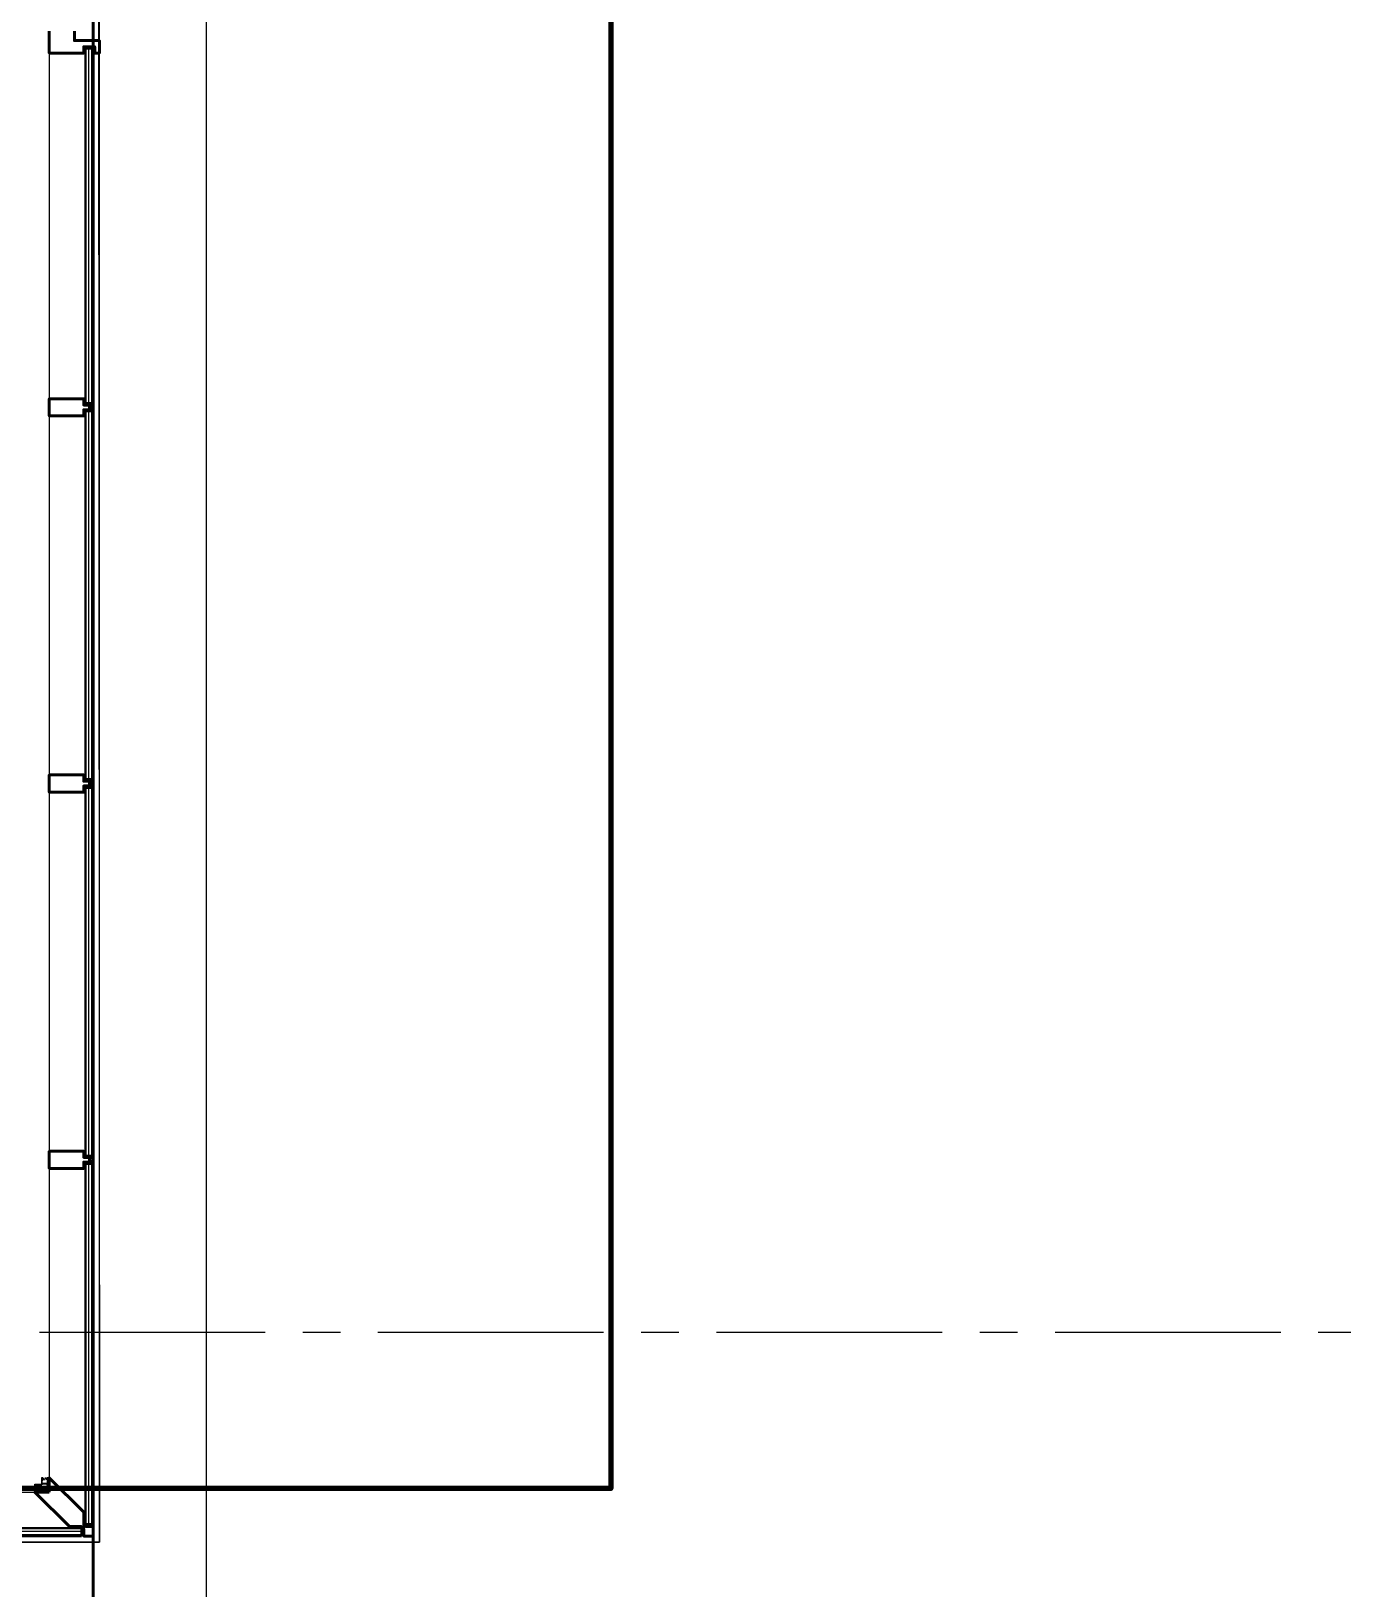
# Model space of a CAD drawing. Header units: inches. Extents: x -26500 to 0, y -3347 to 2257.
# Drawn here: x -21070.9 to -20861.8, y -26.2 to 222.1 of the extents above; entities that cross this region are included whole.
import ezdxf
from ezdxf import colors
from ezdxf.entities.mleader import LeaderData, LeaderLine
from ezdxf.enums import TextEntityAlignment as Align
from ezdxf.math import Vec2, Vec3

# ---------------------------------------------------------------- set-up
doc = ezdxf.new("R2010")
doc.units = ezdxf.units.IN
doc.header["$LTSCALE"] = 48
doc.header["$MEASUREMENT"] = 0
doc.linetypes.add('A104$0$CENTER', pattern=[2, 1.25, -0.25, 0.25, -0.25])
doc.linetypes.add('CENTER2', pattern=[1.125, 0.75, -0.125, 0.125, -0.125])
for name, color, linetype in [('A104$0$A-CLNG-RAIL', 8, 'Continuous'), ('A104$0$A-FLOR-AWNG', 8, 'Continuous'), ('A104$0$A-GLAZ', 8, 'Continuous'), ('A104$0$A-GLAZ-CRNA', 8, 'Continuous'), ('A104$0$A-GRID-GRD1-12', 8, 'CENTER2'), ('A104$0$A-GRID-GRDP0-15', 8, 'Continuous'), ('A104$0$C-PROP', 8, 'Continuous'), ('A604$0$A-CLNG-RAIL', 8, 'Continuous'), ('A604$0$A-SHAD-PAT2', 8, 'Continuous'), ('E-Anno-Keyn', 72, 'Continuous'), ('E-FIRE', 234, 'Continuous'), ('XREF', 7, 'Continuous')]:
    doc.layers.add(name, color=color, linetype=linetype)
doc.layers.add('E-Fire-Covr', color=240, linetype='Continuous', lineweight=70, plot=False)
doc.styles.add('MAMEP ANNO', font='arial.ttf', dxfattribs={"height": 0.101562})
doc.styles.get("Standard").update_dxf_attribs({"font": 'simplex.shx'})

# ---------------------------------------------------------------- blocks, each defined once
blk = doc.blocks.new('A104')
at = {"layer": 'A104$0$A-CLNG-RAIL', "lineweight": 13}
for p, q in [((-21070.322, -9.7165), (-21070.322, -9.654)), ((-21070.322, -9.654), (-21069.2744, -9.654)), ((-21070.322, -9.7165), (-21069.2119, -9.7165)), ((-21070.322, -9.8565), (-21070.322, -9.7165)), ((-21070.322, -9.7165), (-21069.324, -9.7165)), ((-21070.217, -9.8565), (-21070.322, -9.8565)), ((-21069.977, -9.7665), (-21070.277, -9.7665)), ((-21070.277, -9.7665), (-21070.277, -9.8165)), ((-21070.277, -9.8165), (-21070.217, -9.8165)), ((-21070.217, -9.8165), (-21070.217, -9.8565)), ((-21070.037, -9.8565), (-21070.037, -9.8165)), ((-21070.037, -9.8165), (-21069.977, -9.8165)), ((-21069.932, -9.8565), (-21070.037, -9.8565)), ((-21069.977, -9.8165), (-21069.977, -9.7665)), ((-21069.374, -9.7665), (-21069.932, -9.7665)), ((-21069.932, -9.7665), (-21069.932, -9.8565)), ((-21069.374, -10.5425), (-21069.374, -9.7665)), ((-21069.324, -9.7165), (-21069.324, -10.5425)), ((-21069.2744, -8.6064), (-21069.2744, -9.654)), ((-21069.2119, -8.6064), (-21069.2744, -8.6064)), ((-21069.2119, -8.6064), (-21069.2119, -9.7165)), ((-21069.0719, -8.6064), (-21069.2119, -8.6064)), ((-21069.2119, -8.6064), (-21069.2119, -9.6044)), ((-21069.2119, -9.6044), (-21068.3859, -9.6044)), ((-21069.1619, -8.9514), (-21069.1619, -8.6514)), ((-21069.1619, -8.6514), (-21069.1119, -8.6514)), ((-21069.1119, -8.9514), (-21069.1619, -8.9514)), ((-21069.1619, -9.5544), (-21069.1619, -8.9964)), ((-21069.1619, -8.9964), (-21069.0719, -8.9964)), ((-21068.3859, -9.5544), (-21069.1619, -9.5544)), ((-21069.1119, -8.6514), (-21069.1119, -8.7114)), ((-21069.1119, -8.7114), (-21069.0719, -8.7114)), ((-21069.0719, -8.8914), (-21069.1119, -8.8914)), ((-21069.1119, -8.8914), (-21069.1119, -8.9514)), ((-21069.0719, -8.7114), (-21069.0719, -8.6064)), ((-21069.0719, -8.9964), (-21069.0719, -8.8914)), ((-21068.3859, -9.6984), (-21068.4209, -9.6984)), ((-21068.4209, -9.6984), (-21068.3859, -9.8234)), ((-21068.0239, -8.6064), (-21068.3859, -8.6064)), ((-21068.3859, -8.6064), (-21068.3859, -8.7114)), ((-21068.3859, -8.7114), (-21068.3459, -8.7114)), ((-21068.3459, -8.8914), (-21068.3859, -8.8914)), ((-21068.3859, -8.8914), (-21068.3859, -9.5544)), ((-21068.3859, -9.6044), (-21068.3859, -9.6984)), ((-21068.3859, -9.8234), (-21068.3859, -9.9064)), ((-21068.3859, -9.9064), (-21068.0239, -9.9064)), ((-21068.3459, -8.7114), (-21068.3459, -8.6514)), ((-21068.3459, -8.6514), (-21068.2959, -8.6514)), ((-21068.3459, -8.9514), (-21068.3459, -8.8914)), ((-21068.2959, -8.9514), (-21068.3459, -8.9514)), ((-21068.3259, -9.8564), (-21068.3259, -9.0704)), ((-21068.3259, -9.0704), (-21068.2319, -9.0704)), ((-21068.2319, -9.8564), (-21068.3259, -9.8564)), ((-21068.2959, -8.6514), (-21068.2959, -8.9514)), ((-21068.2459, -9.0254), (-21068.2459, -8.6514)), ((-21068.2459, -8.6514), (-21068.0239, -8.6514)), ((-21068.0239, -9.0254), (-21068.2459, -9.0254)), ((-21068.2319, -9.0704), (-21068.2319, -9.1054)), ((-21068.2319, -9.1054), (-21068.1069, -9.0704)), ((-21068.1069, -9.8564), (-21068.2319, -9.8214)), ((-21068.2319, -9.8214), (-21068.2319, -9.8564)), ((-21068.1069, -9.0704), (-21068.0239, -9.0704)), ((-21068.0239, -9.8564), (-21068.1069, -9.8564)), ((-21068.0239, -8.6514), (-21068.0239, -8.6064)), ((-21068.0239, -9.0704), (-21068.0239, -9.0254)), ((-21068.0239, -9.9064), (-21068.0239, -9.8564)), ((-21070.322, -10.9045), (-21070.322, -10.5425)), ((-21070.322, -10.5425), (-21070.217, -10.5425)), ((-21070.277, -10.9045), (-21070.322, -10.9045)), ((-21070.217, -10.5825), (-21070.277, -10.5825)), ((-21070.277, -10.5825), (-21070.277, -10.6325)), ((-21070.277, -10.6325), (-21069.977, -10.6325)), ((-21069.903, -10.6825), (-21070.277, -10.6825)), ((-21070.277, -10.6825), (-21070.277, -10.9045)), ((-21070.217, -10.5425), (-21070.217, -10.5825)), ((-21070.037, -10.5825), (-21070.037, -10.5425)), ((-21070.037, -10.5425), (-21069.374, -10.5425)), ((-21069.977, -10.5825), (-21070.037, -10.5825)), ((-21069.977, -10.6325), (-21069.977, -10.5825)), ((-21069.903, -10.9045), (-21069.903, -10.6825)), ((-21069.858, -10.9045), (-21069.903, -10.9045)), ((-21069.072, -10.6025), (-21069.858, -10.6025)), ((-21069.858, -10.6025), (-21069.858, -10.6965)), ((-21069.858, -10.6965), (-21069.823, -10.6965)), ((-21069.823, -10.6965), (-21069.858, -10.8215)), ((-21069.858, -10.8215), (-21069.858, -10.9045)), ((-21069.324, -10.5425), (-21069.23, -10.5425)), ((-21069.23, -10.5425), (-21069.23, -10.5075)), ((-21069.23, -10.5075), (-21069.105, -10.5425)), ((-21069.072, -10.8215), (-21069.107, -10.6965)), ((-21069.107, -10.6965), (-21069.072, -10.6965)), ((-21069.105, -10.5425), (-21069.022, -10.5425)), ((-21069.072, -10.6965), (-21069.072, -10.6025)), ((-21069.072, -10.9045), (-21069.072, -10.8215)), ((-21069.022, -10.9045), (-21069.072, -10.9045)), ((-21069.022, -10.5425), (-21069.022, -10.9045))]:
    blk.add_line(p, q, dxfattribs=at)
at = {"layer": 'A104$0$A-CLNG-RAIL', "lineweight": 13, "flags": 128}
for points in [[(-21070.2218, -9.799), (-21070.0343, -9.799)], [(-21070.0668, -9.8111), (-21070.0546, -9.8656), (-21070.0486, -9.9383), (-21070.0028, -10.1297)], [(-21069.1294, -8.7066), (-21069.1294, -8.8941)], [(-21069.1173, -8.8617), (-21069.0628, -8.8738), (-21068.9902, -8.8798), (-21068.7988, -8.9256)], [(-21068.3313, -8.8617), (-21068.3858, -8.8738), (-21068.4584, -8.8798), (-21068.6498, -8.9256)], [(-21068.3192, -8.7066), (-21068.3192, -8.8941)], [(-21070.2218, -10.6093), (-21070.0343, -10.6093)], [(-21070.0668, -10.5971), (-21070.0546, -10.5427), (-21070.0486, -10.47), (-21070.0028, -10.2786)]]:
    blk.add_lwpolyline(points, dxfattribs=at)
at = {"layer": 'A104$0$A-CLNG-RAIL', "lineweight": 13}
for points in [[(-21070.2, -9.8051), (-21070.1879, -9.8535), (-21070.2061, -9.9019), (-21070.2424, -9.9746), (-21070.2576, -9.9988), (-21070.3128, -10.1297)], [(-21070.1697, -9.8051), (-21070.1697, -9.8414), (-21070.1697, -9.8959), (-21070.2, -9.9685), (-21070.2152, -9.9988), (-21070.2597, -10.1297)], [(-21070.142, -9.799), (-21070.1394, -9.8172), (-21070.1334, -9.8596), (-21070.1455, -9.9504), (-21070.1631, -9.9988), (-21070.1854, -10.1297)], [(-21070.1213, -9.799), (-21070.1092, -9.908), (-21070.1213, -9.9746), (-21070.1159, -9.9988), (-21070.1153, -10.1297)], [(-21070.0849, -9.8111), (-21070.0849, -9.8656), (-21070.0849, -9.9261), (-21070.0728, -9.9746), (-21070.0694, -9.9988), (-21070.0451, -10.1297)], [(-21069.1294, -8.7864), (-21069.1112, -8.789), (-21069.0689, -8.795), (-21068.9781, -8.7829), (-21068.9296, -8.7653), (-21068.7988, -8.743)], [(-21069.1294, -8.8071), (-21069.0204, -8.8193), (-21068.9538, -8.8071), (-21068.9296, -8.8125), (-21068.7988, -8.8131)], [(-21069.1233, -8.7284), (-21069.0749, -8.7405), (-21069.0265, -8.7223), (-21068.9538, -8.686), (-21068.9296, -8.6708), (-21068.7988, -8.6157)], [(-21069.1233, -8.7587), (-21069.087, -8.7587), (-21069.0325, -8.7587), (-21068.9599, -8.7284), (-21068.9296, -8.7133), (-21068.7988, -8.6687)], [(-21069.1173, -8.8435), (-21069.0628, -8.8435), (-21069.0023, -8.8435), (-21068.9538, -8.8556), (-21068.9296, -8.8591), (-21068.7988, -8.8833)], [(-21068.3252, -8.7284), (-21068.3736, -8.7405), (-21068.4221, -8.7223), (-21068.4947, -8.686), (-21068.5189, -8.6708), (-21068.6498, -8.6157)], [(-21068.3252, -8.7587), (-21068.3615, -8.7587), (-21068.416, -8.7587), (-21068.4887, -8.7284), (-21068.5189, -8.7133), (-21068.6498, -8.6687)], [(-21068.3192, -8.7864), (-21068.3373, -8.789), (-21068.3797, -8.795), (-21068.4705, -8.7829), (-21068.5189, -8.7653), (-21068.6498, -8.743)], [(-21068.3192, -8.8071), (-21068.4281, -8.8193), (-21068.4947, -8.8071), (-21068.5189, -8.8125), (-21068.6498, -8.8131)], [(-21068.3313, -8.8435), (-21068.3858, -8.8435), (-21068.4463, -8.8435), (-21068.4947, -8.8556), (-21068.5189, -8.8591), (-21068.6498, -8.8833)], [(-21070.2, -10.6032), (-21070.1879, -10.5548), (-21070.2061, -10.5063), (-21070.2424, -10.4337), (-21070.2576, -10.4095), (-21070.3128, -10.2786)], [(-21070.1697, -10.6032), (-21070.1697, -10.5669), (-21070.1697, -10.5124), (-21070.2, -10.4398), (-21070.2152, -10.4095), (-21070.2597, -10.2786)], [(-21070.142, -10.6093), (-21070.1394, -10.5911), (-21070.1334, -10.5487), (-21070.1455, -10.4579), (-21070.1631, -10.4095), (-21070.1854, -10.2786)], [(-21070.1213, -10.6093), (-21070.1092, -10.5003), (-21070.1213, -10.4337), (-21070.1159, -10.4095), (-21070.1153, -10.2786)], [(-21070.0849, -10.5971), (-21070.0849, -10.5427), (-21070.0849, -10.4821), (-21070.0728, -10.4337), (-21070.0694, -10.4095), (-21070.0451, -10.2786)]]:
    blk.add_open_spline(points, degree=3, dxfattribs=at)
at = {"layer": 'A104$0$A-FLOR-AWNG', "lineweight": 0}
blk.add_line((-21043.0236, 1560.0012), (-21043.0236, -35.9051), dxfattribs=at)
at = {"layer": 'A104$0$A-GLAZ', "lineweight": 0}
for p, q in [((-21060.0239, -18.9052), (-21060.0239, 1543.0949)), ((-22352.0234, -18.9052), (-21060.0239, -18.9052))]:
    blk.add_line(p, q, dxfattribs=at)
at = {"layer": 'A104$0$A-GLAZ-CRNA', "lineweight": 0}
for p, q in [((-21068.0239, 218.5961), (-21068.0239, 163.4711)), ((-21061.7739, 219.3461), (-21061.7739, 162.7205)), ((-21061.2739, 219.3461), (-21061.2739, 162.7205)), ((-21061.7739, 161.4705), (-21061.7739, 102.7205)), ((-21061.2739, 161.4705), (-21061.2739, 102.7205)), ((-21068.0239, 160.7211), (-21068.0239, 103.4711)), ((-21068.0239, 100.7211), (-21068.0239, -10.9045)), ((-21061.7739, 101.4705), (-21061.7739, 42.7205)), ((-21061.2739, 101.4705), (-21061.2739, 42.7205)), ((-21061.7739, 41.4705), (-21061.7739, -16.0295)), ((-21061.2739, 41.4705), (-21061.2739, -16.0295)), ((-21179.6495, -10.9045), (-21068.0239, -10.9045)), ((-21120.3989, -17.1545), (-21062.8989, -17.1545)), ((-21120.3989, -17.6545), (-21062.8989, -17.6545))]:
    blk.add_line(p, q, dxfattribs=at)
at = {"layer": 'A104$0$A-GLAZ-CRNA', "lineweight": 30}
for p, q in [((-21062.2739, 219.3461), (-21061.0239, 219.3461)), ((-21062.2739, 219.3461), (-21062.2739, 162.7205)), ((-21061.0239, 219.3461), (-21061.0239, 162.7205)), ((-21062.2739, 161.4705), (-21061.0239, 161.4705)), ((-21062.2739, 161.4705), (-21062.2739, 102.7205)), ((-21061.0239, 161.4705), (-21061.0239, 102.7205)), ((-21062.2739, 101.4705), (-21062.2739, 42.7205)), ((-21061.0239, 101.4705), (-21061.0239, 42.7205)), ((-21062.2739, 42.7205), (-21061.0239, 42.7205)), ((-21062.2739, 41.4705), (-21061.0239, 41.4705)), ((-21062.2739, 41.4705), (-21062.2739, -16.0295)), ((-21061.0239, 41.4705), (-21061.0239, -16.0295)), ((-21120.3989, -16.6545), (-21062.8989, -16.6545)), ((-21062.8989, -16.6545), (-21062.8989, -17.9045)), ((-21062.2739, -16.0295), (-21061.0239, -16.0295)), ((-21120.3989, -17.9045), (-21062.8989, -17.9045))]:
    blk.add_line(p, q, dxfattribs=at)
at = {"layer": 'A104$0$A-GLAZ-CRNA', "lineweight": 40}
for p, q in [((-21062.2739, 162.7205), (-21061.0239, 162.7205)), ((-21061.0239, 162.4705), (-21061.0239, 162.3455)), ((-21062.2739, 102.7205), (-21061.0239, 102.7205)), ((-21062.2739, 101.4705), (-21061.0239, 101.4705)), ((-21062.5239, -14.1064), (-21068.0239, -8.6064)), ((-21064.822, -16.4045), (-21070.322, -10.9045))]:
    blk.add_line(p, q, dxfattribs=at)
at = {"layer": 'A104$0$A-GLAZ-CRNA', "lineweight": 40, "flags": 128}
for points in [[(-21064.0239, 222.0958), (-21064.0239, 220.5961), (-21060.0239, 220.5961), (-21060.0239, 218.5961), (-21060.7739, 218.5961), (-21060.7739, 219.5961), (-21062.5239, 219.5961), (-21062.5239, 218.5961), (-21068.0239, 218.5961), (-21068.0239, 222.0958)], [(-21061.6177, 162.0955), (-21061.6177, 162.3455), (-21061.0239, 162.3455), (-21061.0239, 162.4705), (-21062.5239, 162.4705), (-21062.5239, 163.4705), (-21068.0239, 163.4711), (-21068.0239, 162.0961)], [(-21061.6177, 162.0955), (-21061.6177, 161.8455), (-21061.0239, 161.8455), (-21061.0239, 161.7205), (-21062.5239, 161.7205), (-21062.5239, 160.7205), (-21068.0239, 160.7211), (-21068.0239, 162.0961)], [(-21061.6177, 102.0955), (-21061.6177, 102.3455), (-21061.0239, 102.3455), (-21061.0239, 102.4705), (-21062.5239, 102.4705), (-21062.5239, 103.4705), (-21068.0239, 103.4711), (-21068.0239, 102.0961)], [(-21061.6177, 102.0955), (-21061.6177, 101.8455), (-21061.0239, 101.8455), (-21061.0239, 101.7205), (-21062.5239, 101.7205), (-21062.5239, 100.7205), (-21068.0239, 100.7211), (-21068.0239, 102.0961)], [(-21061.6177, 42.0955), (-21061.6177, 42.3455), (-21061.0239, 42.3455), (-21061.0239, 42.4705), (-21062.5239, 42.4705), (-21062.5239, 43.4705), (-21068.0239, 43.4711), (-21068.0239, 42.0961)], [(-21061.6177, 42.0955), (-21061.6177, 41.8455), (-21061.0239, 41.8455), (-21061.0239, 41.7205), (-21062.5239, 41.7205), (-21062.5239, 40.7205), (-21068.0239, 40.7211), (-21068.0239, 42.0961)], [(-21061.0239, -17.9045), (-21061.0239, -16.4045), (-21062.1704, -16.4045), (-21062.5239, -16.0509), (-21062.5239, -14.1064), (-21068.0239, -8.6064), (-21068.0239, -10.9045)], [(-21061.0239, -17.9045), (-21062.5239, -17.9045), (-21062.5239, -16.7581), (-21062.8775, -16.4045), (-21064.822, -16.4045), (-21070.322, -10.9045), (-21068.0239, -10.9045)]]:
    blk.add_lwpolyline(points, dxfattribs=at)
at = {"layer": 'A104$0$A-GLAZ-CRNA', "lineweight": 40}
for centre in [(-21060.8989, 162.5955), (-21060.8989, 161.5955), (-21060.8989, 102.5955), (-21060.8989, 101.5955)]:
    blk.add_arc(centre, 0.1768, 135, 225, dxfattribs=at)
at = {"layer": 'A104$0$A-GLAZ-CRNA', "lineweight": 30}
for centre in [(-21060.8989, 42.5955), (-21060.8989, 41.5955)]:
    blk.add_arc(centre, 0.1768, 135, 225, dxfattribs=at)
at = {"layer": 'A104$0$A-GRID-GRD1-12', "lineweight": 0}
blk.add_line((-24363.5994, 14.5949), (-20442.3539, 14.5949), dxfattribs=at)
at = {"layer": 'A104$0$A-GRID-GRDP0-15', "linetype": 'A104$0$CENTER', "lineweight": 0}
blk.add_line((-21061.0236, -3071.9017), (-21061.0236, 2112.4438), dxfattribs=at)
at = {"layer": 'A104$0$C-PROP', "lineweight": 40, "flags": 128}
blk.add_lwpolyline([(-25004.5437, -676.9041), (-24022.0239, 1542.095), (-21061.0239, 1542.095), (-21061.0239, -676.9042)], dxfattribs=at)
blk = doc.blocks.new('A604')
at = {"layer": 'A604$0$A-CLNG-RAIL', "lineweight": 13}
for p, q in [((-21070.32, -9.72), (-21070.32, -9.65)), ((-21070.32, -9.65), (-21069.27, -9.65)), ((-21070.32, -9.72), (-21069.21, -9.72)), ((-21070.32, -9.86), (-21070.32, -9.72)), ((-21070.32, -9.72), (-21069.32, -9.72)), ((-21070.22, -9.86), (-21070.32, -9.86)), ((-21069.98, -9.77), (-21070.28, -9.77)), ((-21070.28, -9.77), (-21070.28, -9.82)), ((-21070.28, -9.82), (-21070.22, -9.82)), ((-21070.22, -9.82), (-21070.22, -9.86)), ((-21070.04, -9.86), (-21070.04, -9.82)), ((-21070.04, -9.82), (-21069.98, -9.82)), ((-21069.93, -9.86), (-21070.04, -9.86)), ((-21069.98, -9.82), (-21069.98, -9.77)), ((-21069.37, -9.77), (-21069.93, -9.77)), ((-21069.93, -9.77), (-21069.93, -9.86)), ((-21069.37, -10.54), (-21069.37, -9.77)), ((-21069.32, -9.72), (-21069.32, -10.54)), ((-21069.27, -8.61), (-21069.27, -9.65)), ((-21069.21, -8.61), (-21069.27, -8.61)), ((-21069.21, -8.61), (-21069.21, -9.72)), ((-21069.07, -8.61), (-21069.21, -8.61)), ((-21069.21, -8.61), (-21069.21, -9.6)), ((-21069.21, -9.6), (-21068.39, -9.6)), ((-21069.16, -8.95), (-21069.16, -8.65)), ((-21069.16, -8.65), (-21069.11, -8.65)), ((-21069.11, -8.95), (-21069.16, -8.95)), ((-21069.16, -9.55), (-21069.16, -9)), ((-21069.16, -9), (-21069.07, -9)), ((-21068.39, -9.55), (-21069.16, -9.55)), ((-21069.11, -8.65), (-21069.11, -8.71)), ((-21069.11, -8.71), (-21069.07, -8.71)), ((-21069.07, -8.89), (-21069.11, -8.89)), ((-21069.11, -8.89), (-21069.11, -8.95)), ((-21069.07, -8.71), (-21069.07, -8.61)), ((-21069.07, -9), (-21069.07, -8.89)), ((-21068.39, -9.7), (-21068.42, -9.7)), ((-21068.42, -9.7), (-21068.39, -9.82)), ((-21068.02, -8.61), (-21068.39, -8.61)), ((-21068.39, -8.61), (-21068.39, -8.71)), ((-21068.39, -8.71), (-21068.35, -8.71)), ((-21068.35, -8.89), (-21068.39, -8.89)), ((-21068.39, -8.89), (-21068.39, -9.55)), ((-21068.39, -9.6), (-21068.39, -9.7)), ((-21068.39, -9.82), (-21068.39, -9.91)), ((-21068.39, -9.91), (-21068.02, -9.91)), ((-21068.35, -8.71), (-21068.35, -8.65)), ((-21068.35, -8.65), (-21068.3, -8.65)), ((-21068.35, -8.95), (-21068.35, -8.89)), ((-21068.3, -8.95), (-21068.35, -8.95)), ((-21068.33, -9.86), (-21068.33, -9.07)), ((-21068.33, -9.07), (-21068.23, -9.07)), ((-21068.23, -9.86), (-21068.33, -9.86)), ((-21068.3, -8.65), (-21068.3, -8.95)), ((-21068.25, -9.03), (-21068.25, -8.65)), ((-21068.25, -8.65), (-21068.02, -8.65)), ((-21068.02, -9.03), (-21068.25, -9.03)), ((-21068.23, -9.07), (-21068.23, -9.11)), ((-21068.23, -9.11), (-21068.11, -9.07)), ((-21068.11, -9.86), (-21068.23, -9.82)), ((-21068.23, -9.82), (-21068.23, -9.86)), ((-21068.11, -9.07), (-21068.02, -9.07)), ((-21068.02, -9.86), (-21068.11, -9.86)), ((-21068.02, -8.65), (-21068.02, -8.61)), ((-21068.02, -9.07), (-21068.02, -9.03)), ((-21068.02, -9.91), (-21068.02, -9.86)), ((-21070.32, -10.9), (-21070.32, -10.54)), ((-21070.32, -10.54), (-21070.22, -10.54)), ((-21070.28, -10.9), (-21070.32, -10.9)), ((-21070.22, -10.58), (-21070.28, -10.58)), ((-21070.28, -10.58), (-21070.28, -10.63)), ((-21070.28, -10.63), (-21069.98, -10.63)), ((-21069.9, -10.68), (-21070.28, -10.68)), ((-21070.28, -10.68), (-21070.28, -10.9)), ((-21070.22, -10.54), (-21070.22, -10.58)), ((-21070.04, -10.58), (-21070.04, -10.54)), ((-21070.04, -10.54), (-21069.37, -10.54)), ((-21069.98, -10.58), (-21070.04, -10.58)), ((-21069.98, -10.63), (-21069.98, -10.58)), ((-21069.9, -10.9), (-21069.9, -10.68)), ((-21069.86, -10.9), (-21069.9, -10.9)), ((-21069.07, -10.6), (-21069.86, -10.6)), ((-21069.86, -10.6), (-21069.86, -10.7)), ((-21069.86, -10.7), (-21069.82, -10.7)), ((-21069.82, -10.7), (-21069.86, -10.82)), ((-21069.86, -10.82), (-21069.86, -10.9)), ((-21069.32, -10.54), (-21069.23, -10.54)), ((-21069.23, -10.54), (-21069.23, -10.51)), ((-21069.23, -10.51), (-21069.11, -10.54)), ((-21069.11, -10.54), (-21069.02, -10.54)), ((-21069.07, -10.82), (-21069.11, -10.7)), ((-21069.11, -10.7), (-21069.07, -10.7)), ((-21069.07, -10.7), (-21069.07, -10.6)), ((-21069.07, -10.9), (-21069.07, -10.82)), ((-21069.02, -10.9), (-21069.07, -10.9)), ((-21069.02, -10.54), (-21069.02, -10.9))]:
    blk.add_line(p, q, dxfattribs=at)
at = {"layer": 'A604$0$A-CLNG-RAIL', "lineweight": 13, "flags": 128}
for points in [[(-21070.22, -9.8), (-21070.03, -9.8)], [(-21070.07, -9.81), (-21070.05, -9.87), (-21070.05, -9.94), (-21070, -10.13)], [(-21069.13, -8.71), (-21069.13, -8.89)], [(-21069.12, -8.86), (-21069.06, -8.87), (-21068.99, -8.88), (-21068.8, -8.93)], [(-21068.33, -8.86), (-21068.39, -8.87), (-21068.46, -8.88), (-21068.65, -8.93)], [(-21068.32, -8.71), (-21068.32, -8.89)], [(-21070.22, -10.61), (-21070.03, -10.61)], [(-21070.07, -10.6), (-21070.05, -10.54), (-21070.05, -10.47), (-21070, -10.28)]]:
    blk.add_lwpolyline(points, dxfattribs=at)
at = {"layer": 'A604$0$A-CLNG-RAIL', "lineweight": 13}
for points in [[(-21070.2, -9.81), (-21070.19, -9.85), (-21070.21, -9.9), (-21070.24, -9.97), (-21070.26, -10), (-21070.31, -10.13)], [(-21070.17, -9.81), (-21070.17, -9.84), (-21070.17, -9.9), (-21070.2, -9.97), (-21070.22, -10), (-21070.26, -10.13)], [(-21070.14, -9.8), (-21070.14, -9.82), (-21070.13, -9.86), (-21070.15, -9.95), (-21070.16, -10), (-21070.19, -10.13)], [(-21070.12, -9.8), (-21070.11, -9.91), (-21070.12, -9.97), (-21070.12, -10), (-21070.12, -10.13)], [(-21070.08, -9.81), (-21070.08, -9.87), (-21070.08, -9.93), (-21070.07, -9.97), (-21070.07, -10), (-21070.05, -10.13)], [(-21069.13, -8.79), (-21069.11, -8.79), (-21069.07, -8.8), (-21068.98, -8.78), (-21068.93, -8.77), (-21068.8, -8.74)], [(-21069.13, -8.81), (-21069.02, -8.82), (-21068.95, -8.81), (-21068.93, -8.81), (-21068.8, -8.81)], [(-21069.12, -8.73), (-21069.07, -8.74), (-21069.03, -8.72), (-21068.95, -8.69), (-21068.93, -8.67), (-21068.8, -8.62)], [(-21069.12, -8.76), (-21069.09, -8.76), (-21069.03, -8.76), (-21068.96, -8.73), (-21068.93, -8.71), (-21068.8, -8.67)], [(-21069.12, -8.84), (-21069.06, -8.84), (-21069, -8.84), (-21068.95, -8.86), (-21068.93, -8.86), (-21068.8, -8.88)], [(-21068.33, -8.73), (-21068.37, -8.74), (-21068.42, -8.72), (-21068.49, -8.69), (-21068.52, -8.67), (-21068.65, -8.62)], [(-21068.33, -8.76), (-21068.36, -8.76), (-21068.42, -8.76), (-21068.49, -8.73), (-21068.52, -8.71), (-21068.65, -8.67)], [(-21068.32, -8.79), (-21068.34, -8.79), (-21068.38, -8.8), (-21068.47, -8.78), (-21068.52, -8.77), (-21068.65, -8.74)], [(-21068.32, -8.81), (-21068.43, -8.82), (-21068.49, -8.81), (-21068.52, -8.81), (-21068.65, -8.81)], [(-21068.33, -8.84), (-21068.39, -8.84), (-21068.45, -8.84), (-21068.49, -8.86), (-21068.52, -8.86), (-21068.65, -8.88)], [(-21070.2, -10.6), (-21070.19, -10.55), (-21070.21, -10.51), (-21070.24, -10.43), (-21070.26, -10.41), (-21070.31, -10.28)], [(-21070.17, -10.6), (-21070.17, -10.57), (-21070.17, -10.51), (-21070.2, -10.44), (-21070.22, -10.41), (-21070.26, -10.28)], [(-21070.14, -10.61), (-21070.14, -10.59), (-21070.13, -10.55), (-21070.15, -10.46), (-21070.16, -10.41), (-21070.19, -10.28)], [(-21070.12, -10.61), (-21070.11, -10.5), (-21070.12, -10.43), (-21070.12, -10.41), (-21070.12, -10.28)], [(-21070.08, -10.6), (-21070.08, -10.54), (-21070.08, -10.48), (-21070.07, -10.43), (-21070.07, -10.41), (-21070.05, -10.28)]]:
    blk.add_open_spline(points, degree=3, dxfattribs=at)
at = {"layer": 'A604$0$A-SHAD-PAT2', "lineweight": 13, "flags": 128}
blk.add_lwpolyline([(-23882.03, 1543.1), (-21061.02, 1542.09), (-21060.02, -18.91), (-22502.03, -18.91), (-22501.02, 42.09), (-22861.02, 42.09), (-22860.02, -18.91), (-24422.02, -18.91), (-24422.02, 161.83), (-24599.48, 240.39), (-24088.55, 1394.34), (-23923.44, 1320.14), (-23881.02, 1362.09), (-23882.03, 1543.1)], close=True, dxfattribs=at)
blk = doc.blocks.new('*U149')
at = {"layer": 'E-Fire-Covr'}
blk.add_lwpolyline([(10.15, 322), (318, 322), (318, -314), (-318, -314), (-318, 322), (-9.51, 322)], dxfattribs=at)
blk = doc.blocks.new('MLD-KeyNote')
at = {"color": 0, "linetype": 'Continuous', "transparency": 16777216}
blk.add_lwpolyline([(-0.09375, -0.09375), (0.09375, -0.09375), (0.09375, 0.09375), (-0.09375, 0.09375)], close=True, dxfattribs=at)
at = {"color": 0, "linetype": 'ByBlock', "transparency": 16777216, "style": 'MAMEP ANNO'}
blk.add_attdef('ID', text='', height=0.10156, dxfattribs=at).set_placement((0, 0), align=Align.MIDDLE_CENTER)

msp = doc.modelspace()

# ---------------------------------------------------------------- block references
at = {"layer": 'E-FIRE'}
msp.add_blockref('*U149', (-21296.46, 303.69), dxfattribs=at)
at = {"layer": 'XREF'}
for name in ['A104', 'A604']:
    msp.add_blockref(name, (0, 0), dxfattribs=at)

# ---------------------------------------------------------------- leaders
at = {"layer": 'E-Anno-Keyn'}
ml = msp.add_multileader_block('Standard', dxfattribs=at)
ml.set_content('MLD-KeyNote', color=256, scale=96)
ml.set_attribute('ID', '2', width=0)
ml.set_leader_properties(color=256, linetype='Continuous')
ml.build(insert=Vec2(0, 0))
ml.multileader.update_dxf_attribs({"has_dogleg": 0, "text_left_attachment_type": 2, "text_right_attachment_type": 2, "dogleg_length": 3.84, "arrow_head_size": 12, "scale": 96})
ctx = ml.context
ctx.base_point, ctx.scale, ctx.char_height, ctx.arrow_head_size, ctx.landing_gap_size, ctx.plane_origin = Vec3(-22879.65, 54.76), 96, 737.28, 12, 384, Vec3(-22884.63, 76.15)
ctx.left_attachment, ctx.right_attachment = 2, 2
notes = []
notes.append((ctx, [(0, (0, 0, 0), (0, 0), (1, 0), 1, [])]))
ctx.block.insert = Vec3(-22870.65, 54.76)
for ctx, leaders in notes:
    for number, flags, end, landing, length, lines in leaders:
        leader = LeaderData()
        leader.index, (leader.has_last_leader_line, leader.has_dogleg_vector, leader.attachment_direction) = number, flags
        leader.last_leader_point, leader.dogleg_vector, leader.dogleg_length = Vec3(end), Vec3(landing), length
        for number, points, colour, breaks in lines:
            line = LeaderLine()
            line.index, line.vertices, line.color, line.breaks = number, Vec3.list(points), colors.encode_raw_color(colour), breaks
            leader.lines.append(line)
        ctx.leaders.append(leader)

doc.saveas('drawing.dxf')
